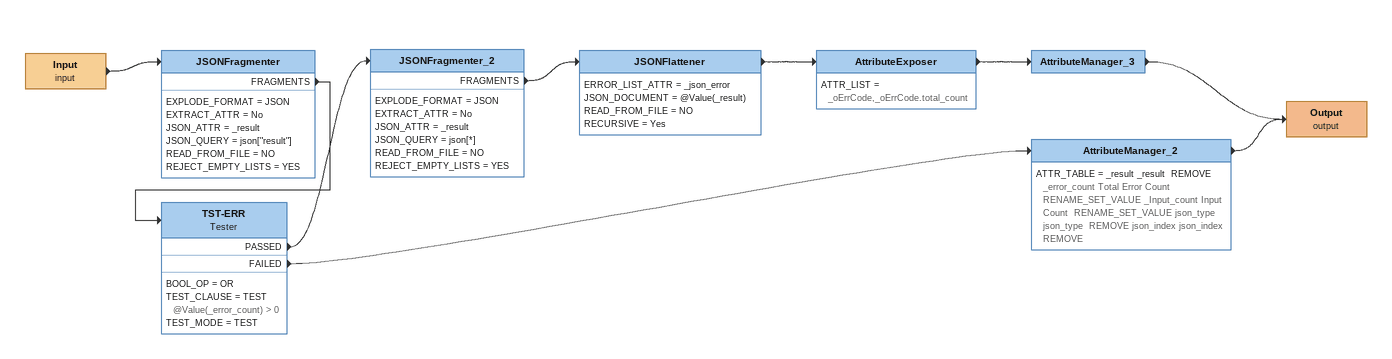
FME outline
Input (input)
    -> JSONFragmenter
JSONFragmenter
    EXPLODE_FORMAT = JSON
    EXTRACT_ATTR = No
    JSON_ATTR = _result
    JSON_QUERY = json["result"]
    READ_FROM_FILE = NO
    REJECT_EMPTY_LISTS = YES
    FRAGMENTS -> TST-ERR
TST-ERR: Tester
    BOOL_OP = OR
    TEST_CLAUSE = TEST @Value(_error_count) > 0
    TEST_MODE = TEST
    PASSED -> JSONFragmenter_2
    FAILED -> AttributeManager_2
JSONFragmenter_2
    EXPLODE_FORMAT = JSON
    EXTRACT_ATTR = No
    JSON_ATTR = _result
    JSON_QUERY = json[*]
    READ_FROM_FILE = NO
    REJECT_EMPTY_LISTS = YES
    FRAGMENTS -> JSONFlattener
JSONFlattener
    ERROR_LIST_ATTR = _json_error
    JSON_DOCUMENT = @Value(_result)
    READ_FROM_FILE = NO
    RECURSIVE = Yes
    -> AttributeExposer
AttributeExposer
    ATTR_LIST = _oErrCode,_oErrCode.total_count
    -> AttributeManager_3
AttributeManager_3
    -> Output (output)
AttributeManager_2
    ATTR_TABLE = _result _result  REMOVE _error_count Total Error Count  RENAME_SET_VALUE _Input_count Input Count  RENAME_SET_VALUE json_type json_type  REMOVE json_index json_index  REMOVE
    -> Output (output)
Output (output)
